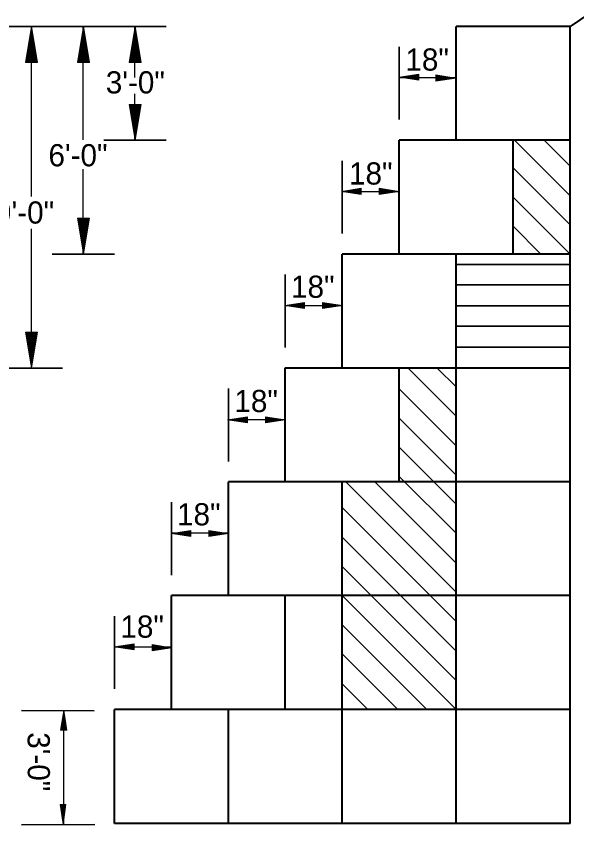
# Model space of a CAD drawing. Extents: x -8731 to 3768, y -70200 to -56618.
# Drawn here: x 3242.1 to 3495.8, y -69774.3 to -69408.1 of the extents above; entities that cross this region are included whole.
import ezdxf

# ---------------------------------------------------------------- set-up
doc = ezdxf.new("R2010")
doc.units = 0
doc.header["$LTSCALE"] = 4
doc.layers.add('1', color=7, linetype='Continuous', lineweight=13)
doc.layers.add('3', color=7, linetype='Continuous', lineweight=35)

msp = doc.modelspace()

# ---------------------------------------------------------------- linework, layer by layer
at = {"layer": '1'}
for points in [[(3246.26, -69429.04), (3248.98, -69412.7), (3251.72, -69429.04), (3251.34, -69429.04), (3248.98, -69414.32), (3246.62, -69429.04), (3246.82, -69429.04), (3248.98, -69415.96), (3251.18, -69429.04), (3250.8, -69429.04), (3248.98, -69417.6), (3247.18, -69429.04), (3247.36, -69429.04), (3248.98, -69419.24), (3250.62, -69429.04), (3250.26, -69429.04), (3248.98, -69421.04), (3247.72, -69429.04), (3247.9, -69429.04), (3248.98, -69422.68), (3250.08, -69429.04), (3249.72, -69429.04), (3248.98, -69424.32), (3248.26, -69429.04), (3248.46, -69429.04), (3248.98, -69425.96), (3249.54, -69429.04), (3249.18, -69429.04), (3248.98, -69427.58), (3248.82, -69429.04), (3246.26, -69429.04), (3251.72, -69429.04)], [(3269.86, -69429.04), (3272.58, -69412.7), (3275.3, -69429.04), (3274.94, -69429.04), (3272.58, -69414.32), (3270.22, -69429.04), (3270.4, -69429.04), (3272.58, -69415.96), (3274.76, -69429.04), (3274.4, -69429.04), (3272.58, -69417.6), (3270.76, -69429.04), (3270.94, -69429.04), (3272.58, -69419.24), (3274.22, -69429.04), (3273.86, -69429.04), (3272.58, -69421.04), (3271.3, -69429.04), (3271.5, -69429.04), (3272.58, -69422.68), (3273.66, -69429.04), (3273.3, -69429.04), (3272.58, -69424.32), (3271.86, -69429.04), (3272.04, -69429.04), (3272.58, -69425.96), (3273.12, -69429.04), (3272.76, -69429.04), (3272.58, -69427.58), (3272.4, -69429.04), (3269.86, -69429.04), (3275.3, -69429.04)], [(3293.18, -69429.04), (3295.9, -69412.7), (3298.62, -69429.04), (3298.26, -69429.04), (3295.9, -69414.32), (3293.54, -69429.04), (3293.74, -69429.04), (3295.9, -69415.96), (3298.08, -69429.04), (3297.72, -69429.04), (3295.9, -69417.6), (3294.1, -69429.04), (3294.28, -69429.04), (3295.9, -69419.24), (3297.54, -69429.04), (3297.18, -69429.04), (3295.9, -69421.04), (3294.64, -69429.04), (3294.82, -69429.04), (3295.9, -69422.68), (3297, -69429.04), (3296.62, -69429.04), (3295.9, -69424.32), (3295.18, -69429.04), (3295.36, -69429.04), (3295.9, -69425.96), (3296.46, -69429.04), (3296.1, -69429.04), (3295.9, -69427.58), (3295.72, -69429.04), (3293.18, -69429.04), (3298.62, -69429.04)], [(3424.34, -69437.12), (3415.36, -69435.72), (3424.34, -69434.32), (3424.34, -69434.32), (3416.36, -69435.72), (3424.34, -69437.12), (3424.34, -69436.92), (3417.16, -69435.72), (3424.34, -69434.52), (3424.34, -69434.72), (3418.16, -69435.72), (3424.34, -69436.72), (3424.34, -69436.52), (3418.96, -69435.72), (3424.34, -69434.92), (3424.34, -69434.92), (3419.96, -69435.72), (3424.34, -69436.52), (3424.34, -69436.32), (3420.76, -69435.72), (3424.34, -69435.12), (3424.34, -69435.32), (3421.74, -69435.72), (3424.34, -69436.12), (3424.34, -69435.92), (3422.54, -69435.72), (3424.34, -69435.52), (3424.34, -69435.52), (3423.54, -69435.72), (3424.34, -69435.92), (3424.34, -69437.12), (3424.34, -69434.32)], [(3432.02, -69434.74), (3441.02, -69436.14), (3432.02, -69437.52), (3432.02, -69437.52), (3440.02, -69436.14), (3432.02, -69434.74), (3432.02, -69434.94), (3439.22, -69436.14), (3432.02, -69437.32), (3432.02, -69437.14), (3438.22, -69436.14), (3432.02, -69435.14), (3432.02, -69435.34), (3437.42, -69436.14), (3432.02, -69436.94), (3432.02, -69436.94), (3436.42, -69436.14), (3432.02, -69435.34), (3432.02, -69435.54), (3435.62, -69436.14), (3432.02, -69436.74), (3432.02, -69436.54), (3434.62, -69436.14), (3432.02, -69435.74), (3432.02, -69435.94), (3433.82, -69436.14), (3432.02, -69436.34), (3432.02, -69436.34), (3432.82, -69436.14), (3432.02, -69435.94), (3432.02, -69434.74), (3432.02, -69437.52)], [(3298.62, -69448.12), (3295.9, -69464.44), (3293.18, -69448.12), (3293.54, -69448.12), (3295.9, -69462.82), (3298.26, -69448.12), (3298.08, -69448.12), (3295.9, -69461.18), (3293.74, -69448.12), (3294.1, -69448.12), (3295.9, -69459.56), (3297.72, -69448.12), (3297.54, -69448.12), (3295.9, -69457.92), (3294.28, -69448.12), (3294.64, -69448.12), (3295.9, -69456.1), (3297.18, -69448.12), (3297, -69448.12), (3295.9, -69454.48), (3294.82, -69448.12), (3295.18, -69448.12), (3295.9, -69452.84), (3296.62, -69448.12), (3296.46, -69448.12), (3295.9, -69451.2), (3295.36, -69448.12), (3295.72, -69448.12), (3295.9, -69449.56), (3296.1, -69448.12), (3298.62, -69448.12), (3293.18, -69448.12)], [(3398.28, -69488.84), (3389.3, -69487.44), (3398.28, -69486.04), (3398.28, -69486.04), (3390.3, -69487.44), (3398.28, -69488.84), (3398.28, -69488.64), (3391.1, -69487.44), (3398.28, -69486.24), (3398.28, -69486.44), (3392.1, -69487.44), (3398.28, -69488.44), (3398.28, -69488.24), (3392.9, -69487.44), (3398.28, -69486.64), (3398.28, -69486.64), (3393.9, -69487.44), (3398.28, -69488.24), (3398.28, -69488.04), (3394.7, -69487.44), (3398.28, -69486.84), (3398.28, -69487.04), (3395.7, -69487.44), (3398.28, -69487.84), (3398.28, -69487.64), (3396.5, -69487.44), (3398.28, -69487.24), (3398.28, -69487.24), (3397.48, -69487.44), (3398.28, -69487.64), (3398.28, -69488.84), (3398.28, -69486.04)], [(3406.38, -69486.04), (3415.36, -69487.44), (3406.38, -69488.84), (3406.38, -69488.84), (3414.36, -69487.44), (3406.38, -69486.04), (3406.38, -69486.24), (3413.58, -69487.44), (3406.38, -69488.64), (3406.38, -69488.44), (3412.58, -69487.44), (3406.38, -69486.44), (3406.38, -69486.64), (3411.78, -69487.44), (3406.38, -69488.24), (3406.38, -69488.24), (3410.78, -69487.44), (3406.38, -69486.64), (3406.38, -69486.84), (3409.98, -69487.44), (3406.38, -69488.04), (3406.38, -69487.84), (3408.98, -69487.44), (3406.38, -69487.04), (3406.38, -69487.24), (3408.18, -69487.44), (3406.38, -69487.64), (3406.38, -69487.64), (3407.18, -69487.44), (3406.38, -69487.24), (3406.38, -69486.04), (3406.38, -69488.84)], [(3275.3, -69499.52), (3272.58, -69515.86), (3269.86, -69499.52), (3270.22, -69499.52), (3272.58, -69514.24), (3274.94, -69499.52), (3274.76, -69499.52), (3272.58, -69512.6), (3270.4, -69499.52), (3270.76, -69499.52), (3272.58, -69510.96), (3274.4, -69499.52), (3274.22, -69499.52), (3272.58, -69509.32), (3270.94, -69499.52), (3271.3, -69499.52), (3272.58, -69507.52), (3273.86, -69499.52), (3273.66, -69499.52), (3272.58, -69505.88), (3271.5, -69499.52), (3271.86, -69499.52), (3272.58, -69504.24), (3273.3, -69499.52), (3273.12, -69499.52), (3272.58, -69502.62), (3272.04, -69499.52), (3272.4, -69499.52), (3272.58, -69500.98), (3272.76, -69499.52), (3275.3, -69499.52), (3269.86, -69499.52)], [(3372.62, -69540.56), (3363.66, -69539.16), (3372.62, -69537.76), (3372.62, -69537.76), (3364.64, -69539.16), (3372.62, -69540.56), (3372.62, -69540.36), (3365.44, -69539.16), (3372.62, -69537.96), (3372.62, -69538.16), (3366.44, -69539.16), (3372.62, -69540.16), (3372.62, -69539.96), (3367.24, -69539.16), (3372.62, -69538.36), (3372.62, -69538.36), (3368.24, -69539.16), (3372.62, -69539.96), (3372.62, -69539.76), (3369.04, -69539.16), (3372.62, -69538.56), (3372.62, -69538.76), (3370.04, -69539.16), (3372.62, -69539.56), (3372.62, -69539.36), (3370.84, -69539.16), (3372.62, -69538.96), (3372.62, -69538.96), (3371.84, -69539.16), (3372.62, -69539.36), (3372.62, -69540.56), (3372.62, -69537.76)], [(3380.74, -69537.76), (3389.72, -69539.16), (3380.74, -69540.56), (3380.74, -69540.56), (3388.72, -69539.16), (3380.74, -69537.76), (3380.74, -69537.96), (3387.92, -69539.16), (3380.74, -69540.36), (3380.74, -69540.16), (3386.92, -69539.16), (3380.74, -69538.16), (3380.74, -69538.36), (3386.12, -69539.16), (3380.74, -69539.96), (3380.74, -69539.96), (3385.12, -69539.16), (3380.74, -69538.36), (3380.74, -69538.56), (3384.32, -69539.16), (3380.74, -69539.76), (3380.74, -69539.56), (3383.32, -69539.16), (3380.74, -69538.76), (3380.74, -69538.96), (3382.52, -69539.16), (3380.74, -69539.36), (3380.74, -69539.36), (3381.52, -69539.16), (3380.74, -69538.96), (3380.74, -69537.76), (3380.74, -69540.56)], [(3251.72, -69551.2), (3248.98, -69567.54), (3246.26, -69551.2), (3246.62, -69551.2), (3248.98, -69565.9), (3251.34, -69551.2), (3251.18, -69551.2), (3248.98, -69564.28), (3246.82, -69551.2), (3247.18, -69551.2), (3248.98, -69562.64), (3250.8, -69551.2), (3250.62, -69551.2), (3248.98, -69561), (3247.36, -69551.2), (3247.72, -69551.2), (3248.98, -69559.2), (3250.26, -69551.2), (3250.08, -69551.2), (3248.98, -69557.56), (3247.9, -69551.2), (3248.26, -69551.2), (3248.98, -69555.92), (3249.72, -69551.2), (3249.54, -69551.2), (3248.98, -69554.28), (3248.46, -69551.2), (3248.82, -69551.2), (3248.98, -69552.66), (3249.18, -69551.2), (3251.72, -69551.2), (3246.26, -69551.2)], [(3346.78, -69592.28), (3337.78, -69590.88), (3346.78, -69589.48), (3346.78, -69589.48), (3338.78, -69590.88), (3346.78, -69592.28), (3346.78, -69592.08), (3339.58, -69590.88), (3346.78, -69589.68), (3346.78, -69589.88), (3340.58, -69590.88), (3346.78, -69591.86), (3346.78, -69591.68), (3341.38, -69590.88), (3346.78, -69590.08), (3346.78, -69590.08), (3342.38, -69590.88), (3346.78, -69591.68), (3346.78, -69591.48), (3343.18, -69590.88), (3346.78, -69590.28), (3346.78, -69590.48), (3344.18, -69590.88), (3346.78, -69591.28), (3346.78, -69591.08), (3344.98, -69590.88), (3346.78, -69590.68), (3346.78, -69590.68), (3345.98, -69590.88), (3346.78, -69591.08), (3346.78, -69592.28), (3346.78, -69589.48)], [(3354.86, -69589.48), (3363.86, -69590.88), (3354.86, -69592.28), (3354.86, -69592.28), (3362.86, -69590.88), (3354.86, -69589.48), (3354.86, -69589.68), (3362.06, -69590.88), (3354.86, -69592.08), (3354.86, -69591.86), (3361.06, -69590.88), (3354.86, -69589.88), (3354.86, -69590.08), (3360.26, -69590.88), (3354.86, -69591.68), (3354.86, -69591.68), (3359.26, -69590.88), (3354.86, -69590.08), (3354.86, -69590.28), (3358.46, -69590.88), (3354.86, -69591.48), (3354.86, -69591.28), (3357.46, -69590.88), (3354.86, -69590.48), (3354.86, -69590.68), (3356.66, -69590.88), (3354.86, -69591.08), (3354.86, -69591.08), (3355.66, -69590.88), (3354.86, -69590.68), (3354.86, -69589.48), (3354.86, -69592.28)], [(3321.12, -69643.78), (3312.14, -69642.38), (3321.12, -69641), (3321.12, -69641), (3313.14, -69642.38), (3321.12, -69643.78), (3321.12, -69643.58), (3313.94, -69642.38), (3321.12, -69641.2), (3321.12, -69641.4), (3314.92, -69642.38), (3321.12, -69643.38), (3321.12, -69643.18), (3315.72, -69642.38), (3321.12, -69641.58), (3321.12, -69641.58), (3316.72, -69642.38), (3321.12, -69643.18), (3321.12, -69642.98), (3317.52, -69642.38), (3321.12, -69641.78), (3321.12, -69641.98), (3318.52, -69642.38), (3321.12, -69642.78), (3321.12, -69642.58), (3319.32, -69642.38), (3321.12, -69642.18), (3321.12, -69642.18), (3320.32, -69642.38), (3321.12, -69642.58), (3321.12, -69643.78), (3321.12, -69641)], [(3329.22, -69641), (3338.2, -69642.38), (3329.22, -69643.78), (3329.22, -69643.78), (3337.2, -69642.38), (3329.22, -69641), (3329.22, -69641.2), (3336.4, -69642.38), (3329.22, -69643.58), (3329.22, -69643.38), (3335.4, -69642.38), (3329.22, -69641.4), (3329.22, -69641.58), (3334.6, -69642.38), (3329.22, -69643.18), (3329.22, -69643.18), (3333.6, -69642.38), (3329.22, -69641.58), (3329.22, -69641.78), (3332.8, -69642.38), (3329.22, -69642.98), (3329.22, -69642.78), (3331.82, -69642.38), (3329.22, -69641.98), (3329.22, -69642.18), (3331.02, -69642.38), (3329.22, -69642.58), (3329.22, -69642.58), (3330.02, -69642.38), (3329.22, -69642.18), (3329.22, -69641), (3329.22, -69643.78)], [(3295.46, -69695.08), (3286.48, -69693.68), (3295.46, -69692.28), (3295.46, -69692.28), (3287.48, -69693.68), (3295.46, -69695.08), (3295.46, -69694.88), (3288.28, -69693.68), (3295.46, -69692.48), (3295.46, -69692.68), (3289.28, -69693.68), (3295.46, -69694.68), (3295.46, -69694.48), (3290.08, -69693.68), (3295.46, -69692.88), (3295.46, -69692.88), (3291.06, -69693.68), (3295.46, -69694.48), (3295.46, -69694.28), (3291.86, -69693.68), (3295.46, -69693.08), (3295.46, -69693.28), (3292.86, -69693.68), (3295.46, -69694.08), (3295.46, -69693.88), (3293.66, -69693.68), (3295.46, -69693.48), (3295.46, -69693.48), (3294.66, -69693.68), (3295.46, -69693.88), (3295.46, -69695.08), (3295.46, -69692.28)], [(3303.56, -69692.7), (3312.54, -69694.1), (3303.56, -69695.5), (3303.56, -69695.5), (3311.54, -69694.1), (3303.56, -69692.7), (3303.56, -69692.9), (3310.74, -69694.1), (3303.56, -69695.3), (3303.56, -69695.1), (3309.74, -69694.1), (3303.56, -69693.1), (3303.56, -69693.3), (3308.94, -69694.1), (3303.56, -69694.9), (3303.56, -69694.9), (3307.96, -69694.1), (3303.56, -69693.3), (3303.56, -69693.5), (3307.16, -69694.1), (3303.56, -69694.7), (3303.56, -69694.5), (3306.16, -69694.1), (3303.56, -69693.7), (3303.56, -69693.9), (3305.36, -69694.1), (3303.56, -69694.3), (3303.56, -69694.3), (3304.36, -69694.1), (3303.56, -69693.9), (3303.56, -69692.7), (3303.56, -69695.5)], [(3264.94, -69731.46), (3263.64, -69722.32), (3262.14, -69731.4), (3262.14, -69731.4), (3263.46, -69723.32), (3264.94, -69731.46), (3264.76, -69731.42), (3263.54, -69724.14), (3262.32, -69731.42), (3262.52, -69731.46), (3263.58, -69725.16), (3264.56, -69731.4), (3264.36, -69731.36), (3263.64, -69725.98), (3262.74, -69731.28), (3262.74, -69731.28), (3263.46, -69726.96), (3264.36, -69731.36), (3264.16, -69731.32), (3263.54, -69727.78), (3262.94, -69731.32), (3263.14, -69731.36), (3263.58, -69728.8), (3263.96, -69731.28), (3263.74, -69731.46), (3263.64, -69729.62), (3263.34, -69731.4), (3263.34, -69731.4), (3263.46, -69730.6), (3263.74, -69731.46), (3264.94, -69731.46), (3262.14, -69731.4)], [(3261.98, -69765.08), (3263.3, -69774.2), (3264.6, -69765.1), (3264.6, -69765.1), (3263.26, -69773.18), (3261.98, -69765.08), (3262.18, -69765.1), (3263.18, -69772.36), (3264.4, -69765.08), (3264.22, -69765.04), (3263.36, -69771.38), (3262.38, -69765.14), (3262.38, -69765.14), (3263.3, -69770.56), (3263.98, -69765.2), (3263.98, -69765.2), (3263.26, -69769.54), (3262.38, -69765.14), (3262.58, -69765.16), (3263.18, -69768.72), (3263.78, -69765.16), (3263.58, -69765.14), (3263.36, -69767.72), (3262.76, -69765.2), (3263, -69765.04), (3263.3, -69766.92), (3263.38, -69765.1), (3263.38, -69765.1), (3263.26, -69765.9), (3263, -69765.04), (3261.98, -69765.08), (3264.6, -69765.1)]]:
    msp.add_lwpolyline(points, dxfattribs=at)
at = {"layer": '3', "lineweight": 40}
for p, q in [((3670.82, -69290.84), (3492.76, -69412.8)), ((3441.16, -69464.24), (3441.16, -69412.8)), ((3492.76, -69464.24), (3415.36, -69464.24)), ((3415.36, -69515.84), (3415.36, -69464.24)), ((3466.96, -69515.84), (3466.96, -69464.24)), ((3389.56, -69567.44), (3389.56, -69515.84)), ((3441.16, -69773.7), (3441.16, -69515.84)), ((3363.76, -69618.9), (3363.76, -69567.3)), ((3492.76, -69567.44), (3363.76, -69567.44)), ((3415.36, -69619.04), (3415.36, -69567.44)), ((3389.56, -69619.04), (3338.1, -69619.04)), ((3338.1, -69670.5), (3338.1, -69619.04)), ((3389.56, -69773.7), (3389.56, -69619.04)), ((3492.76, -69670.5), (3312.3, -69670.5)), ((3312.3, -69722.1), (3312.3, -69670.5)), ((3363.76, -69722.1), (3363.76, -69670.5)), ((3286.5, -69773.7), (3286.5, -69722.1)), ((3338.1, -69773.7), (3338.1, -69722.1)), ((3492.76, -69773.7), (3286.5, -69773.7))]:
    msp.add_line(p, q, dxfattribs=at)
at = {"layer": '3'}
for p, q in [((3309.9, -69412.8), (3141.16, -69412.8)), ((3415.36, -69421.96), (3415.36, -69454.96)), ((3309.9, -69464.24), (3281.7, -69464.24)), ((3492.76, -69489.44), (3467.56, -69464.24)), ((3492.76, -69475.96), (3481.06, -69464.24)), ((3389.56, -69473.56), (3389.56, -69506.56)), ((3492.76, -69502.64), (3466.96, -69476.84)), ((3492.76, -69515.84), (3466.96, -69490.04)), ((3479.56, -69515.84), (3466.96, -69503.24)), ((3286.5, -69515.84), (3258.3, -69515.84)), ((3492.76, -69520.5), (3441.16, -69520.5)), ((3363.76, -69525.16), (3363.76, -69558.16)), ((3492.76, -69529.8), (3441.16, -69529.8)), ((3492.76, -69539.24), (3441.16, -69539.24)), ((3492.76, -69548.56), (3441.16, -69548.56)), ((3492.76, -69558), (3441.16, -69558)), ((3263.1, -69567.44), (3234.9, -69567.44)), ((3441.16, -69589.2), (3419.42, -69567.44)), ((3441.16, -69576), (3432.62, -69567.44)), ((3338.1, -69576.76), (3338.1, -69609.76)), ((3441.16, -69602.7), (3415.36, -69576.9)), ((3441.16, -69615.9), (3415.36, -69590.1)), ((3441.16, -69629.1), (3415.36, -69603.3)), ((3441.16, -69642.3), (3415.36, -69616.5)), ((3441.16, -69669), (3391.22, -69619.04)), ((3441.16, -69655.8), (3404.42, -69619.04)), ((3312.3, -69628.2), (3312.3, -69661.2)), ((3441.16, -69682.2), (3389.56, -69630.6)), ((3441.16, -69695.7), (3389.56, -69644.1)), ((3441.16, -69708.9), (3389.56, -69657.3)), ((3441.16, -69722.1), (3389.56, -69670.5)), ((3286.5, -69679.8), (3286.5, -69712.8)), ((3427.96, -69722.1), (3389.56, -69683.7)), ((3414.76, -69722.1), (3389.56, -69696.9)), ((3401.26, -69722.1), (3389.56, -69710.4)), ((3277.42, -69722.62), (3244.42, -69722.6)), ((3277.64, -69774.2), (3244.48, -69774.32))]:
    msp.add_line(p, q, dxfattribs=at)
at = {"layer": '3', "lineweight": 25}
for p, q in [((3249.02, -69489.76), (3249.02, -69412.8)), ((3272.42, -69464.1), (3272.42, -69412.8)), ((3295.82, -69435.8), (3295.82, -69412.8)), ((3441.16, -69436.04), (3415.36, -69436.04)), ((3295.82, -69464.24), (3295.82, -69443.3)), ((3272.42, -69515.84), (3272.42, -69477.44)), ((3415.36, -69487.64), (3389.56, -69487.64)), ((3249.02, -69567.44), (3249.02, -69504.44)), ((3389.56, -69539.24), (3363.76, -69539.24)), ((3363.9, -69590.84), (3338.1, -69590.84)), ((3338.1, -69642.3), (3312.3, -69642.3)), ((3312.3, -69693.9), (3286.5, -69693.9)), ((3263.44, -69722.58), (3263.5, -69774.28))]:
    msp.add_line(p, q, dxfattribs=at)
at = {"layer": '3', "lineweight": 40}
for points in [[(3492.76, -69773.7), (3492.76, -69412.8), (3441.16, -69412.8)], [(3492.76, -69515.84), (3441.16, -69515.84), (3389.56, -69515.84)], [(3492.76, -69619.04), (3441.16, -69619.04), (3389.56, -69619.04)], [(3389.56, -69722.1), (3338.1, -69722.1), (3286.5, -69722.1)], [(3492.76, -69722.1), (3441.16, -69722.1), (3389.56, -69722.1)]]:
    msp.add_lwpolyline(points, dxfattribs=at)

# ---------------------------------------------------------------- texts
at = {"layer": '3'}
for s, p in [('18"', (3418.22, -69432.76)), ('3\'-0"', (3282.62, -69443.1)), ('6\'-0"', (3256.66, -69476.1)), ('18"', (3392.7, -69484.36)), ('9\'-0"', (3232.5, -69502.04)), ('18"', (3366.46, -69535.64)), ('18"', (3340.82, -69587.4)), ('18"', (3314.86, -69638.7)), ('18"', (3289.22, -69689.56))]:
    msp.add_text(s, height=10.05, dxfattribs=at).set_placement(p)
msp.add_text('3\'-0"', height=10.05, rotation=270.14, dxfattribs=at).set_placement((3247.24, -69732.4))

doc.saveas('drawing.dxf')
